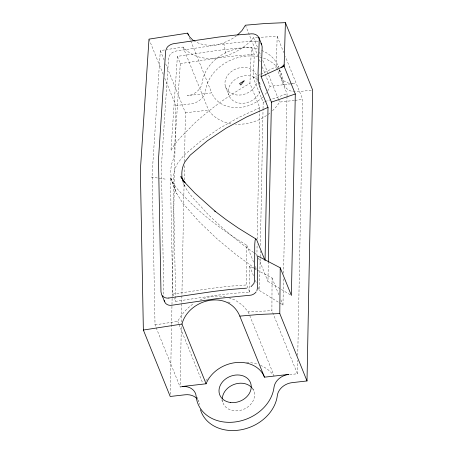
<?xml version="1.0" encoding="UTF-8"?>
<svg xmlns="http://www.w3.org/2000/svg" width="453" height="453" viewBox="0 0 453 453"><rect width="100%" height="100%" fill="white"/><g stroke="black" fill="none" stroke-linecap="round" stroke-linejoin="round"><path stroke-width="0.34" stroke-dasharray="2.27 1.7" d="M289.699 374.625L297.4 373.753L271.902 310.639L272.072 278.017L257.123 270.124M173.539 295.905L172.803 294.093L170.413 177.803L173.261 183.454L177.004 188.573C196.942 211.217 221.075 229.716 246.811 245.294L246.777 284.937L249.682 292.14L233.029 293.346L216.613 295.265L175.73 301.341L174.513 298.323M170.243 394.353L171.585 325.158M171.596 324.45L175.832 105.555L164.779 78.205M181.534 386.896L180.135 387.055L181.342 324.841M181.393 322.015L184.077 183.454M184.144 179.92L184.428 165.073M184.496 161.54L185.441 112.763L165.617 63.692M256.885 256.16L257.117 244.144M257.213 239.195L259.705 110.526M259.716 109.819L259.756 107.701L249.943 83.397L251.37 47.22L233.799 48.516L216.489 50.555L177.4 56.376L170.94 150.747C176.092 140.011 185.923 132.735 193.691 124.031C210.77 108.307 229.716 94.779 249.943 83.397M283.482 278.872L282.978 305.011L259.529 290.616L260.169 257.468M260.181 256.76L260.288 251.121M260.401 245.475L263.034 109.349M263.046 108.641L263.17 102.293L253.295 77.848L254.28 54.417L251.37 47.22M290.197 294.739L267.944 281.443L268.301 263.085M283.589 273.221L287.004 96.597M287.021 95.894L287.06 93.771L276.154 66.778L277.208 36.348L258.442 37.384M297.4 373.753L297.661 360.322M297.757 355.373L302.706 99.456L285.356 56.517M164.462 49.96L160.328 50.606L152.14 174.048L155.022 324.897L180.135 387.055M177.4 56.376L180.328 63.618L173.844 157.95L171.579 163.958L170.571 170.9L171.302 178.335L173.323 185L176.885 193.708L183.046 203.533L199.19 221.732L216.998 238.822L236.223 254.773L253.793 267.536M155.022 324.897L177.746 321.353C181.545 314.088 187.202 307.887 194.009 303.334M257.746 37.418L253.572 37.65C238.085 56.806 201.625 68.182 183.052 47.061L167.214 49.53M236.579 35.736C225.118 44.405 208.165 48.884 195.017 41.455M253.295 77.848L257.1 76.008M257.74 75.696L260.277 74.468M260.911 74.162L276.154 66.778M259.756 107.701L238.884 117.401L219.133 128.516L200.747 141.115L183.98 155.226L177.468 163.482A46.121 37.605 19.6 0 0 176.885 193.708M200.039 300.045C207.819 296.409 216.596 295.113 225.056 296.721M263.17 102.293L264.495 101.817M265.158 101.585L287.06 93.771M172.803 294.093L211.891 288.278L229.201 286.234L246.777 284.937M180.328 63.618L221.211 57.548L237.627 55.623L254.28 54.417M262.661 97.123A31.568 25.476 -22 0 1 211.721 92.876L187.383 95.64A15.034 12.129 -22 0 0 202.202 82.65A40.085 32.35 -22 0 1 258.176 49.252M267.768 90.86A31.568 25.476 -22 0 0 270.096 86.257L291.647 83.811M292.344 83.731L294.433 83.494A15.034 12.129 -22 0 1 290.86 83.522M175.832 105.555L190.713 103.867A15.034 12.129 -22 0 0 205.526 90.877A40.085 32.35 -22 0 1 258.782 56.812M311.285 90.192L297.757 91.727A15.034 12.129 -22 0 1 295.356 91.829M185.441 112.763L208.539 110.141A41.591 33.562 -22 0 0 232.219 123.862M272.44 110.775A41.591 33.562 -22 0 0 279.609 102.078L294.303 100.413M295.005 100.334L302.706 99.456M228.884 297.768L235.084 300.045L242.514 305.197L248.272 311.941L271.902 310.639M255.985 41.053L238.72 42.254L223.221 44.083L176.676 50.923A7.922 5.504 -23.1 0 0 170.085 54.575L168.567 58.069L161.381 166.568L163.85 296.307M151.177 177.066L165.124 179.094M227.91 301.964L231.16 302.932M249.682 292.14L249.648 266.177L253.386 268.148M254.008 268.476L256.5 269.795M253.686 252.502C236.472 240.73 220.804 226.868 205.951 212.276C197.768 202.202 186.681 193.663 182.559 180.906M254.252 252.904L257.661 255.316M254.359 267.95L256.625 269.597L255.333 266.398M277.208 36.348L283.776 52.616M278.159 66.059L278.674 67.321A40.085 32.35 -22 0 0 261.415 50.34M279.699 69.858L281.489 74.286M280.764 76.727L284.088 84.96M253.572 37.65L258.306 49.366M259.359 51.965L260.939 55.872M262.78 60.43L278.289 98.828M278.555 99.473L279.609 102.078M245.43 25.204L257.763 55.73M259.337 59.626L260.39 62.225M262.225 66.772L270.096 86.257M259.269 82.27L260.039 84.167M225.424 86.568L228.754 94.802M189.416 37.684L190.47 40.277M190.73 40.929L211.721 92.876M183.052 47.061L208.539 110.141M272.072 278.017L279.082 295.373M280.9 299.869L282.978 305.011M258.442 257.921L267.944 281.443M246.811 245.294L253.788 262.559M249.648 266.177L253.81 276.466M255.367 280.328L256.409 282.899M258.227 287.4L259.529 290.616M160.328 50.606L164.292 60.419M148.992 39.128L163.199 74.298M248.272 311.941L274.037 375.718M170.413 177.803L173.323 185L175.73 301.341M252.553 387.91L254.088 391.709M221.783 399.812L222.802 402.343M177.746 321.353L178.799 323.952M179.06 324.603L202.712 383.13M196.964 397.122L198.754 401.556M223.754 43.312L226.149 54.813M197.576 399.467A15.034 12.129 -22 0 1 199.462 404.467M259.473 56.959A40.085 32.35 -22 0 1 262.168 57.678M263.47 58.103A40.085 32.35 -22 0 1 278.578 69.043M278.963 69.592A40.085 32.35 -22 0 1 283.38 82.05A15.034 12.129 -22 0 0 294.184 91.755M252.542 388.583A16.535 13.341 -22 0 1 243.176 409.506A16.535 13.341 -22 0 1 222.383 400.276M259.229 82.236A16.535 13.341 -22 0 1 260.509 86.948M259.897 91.268A16.535 13.341 -22 0 1 236.506 102.423A16.535 13.341 -22 0 1 232.525 81.733A16.535 13.341 -22 0 1 257.757 80.124M205.866 380.679A41.591 33.562 -22 0 1 208.488 377.643M246.613 362.275A41.591 33.562 -22 0 1 257.899 364.354M260.452 365.316A41.591 33.562 -22 0 1 273.527 375.288M269.852 113.035A41.591 33.562 -22 0 1 267.649 114.722M266.517 115.515A41.591 33.562 -22 0 1 235.554 124.201M279.399 69.847A40.085 32.35 -22 0 1 280.05 73.816A15.034 12.129 -22 0 0 290.169 83.437M266.664 92.508A31.568 25.476 -22 0 1 264.569 95.136M257.191 79.428A16.535 13.341 -22 0 1 233.018 94.133A16.535 13.341 -22 0 1 232.751 70.589A16.535 13.341 -22 0 1 257.185 78.714M255.979 41.059A7.99 6.246 -11.9 0 1 258.386 41.642M184.535 185.917A36.897 30.085 19.6 0 1 183.08 182.129"/><path stroke-width="0.68" d="M200.469 409.722A40.085 32.35 -22 0 0 241.019 429.795A40.085 32.35 -22 0 0 277.315 395.633A15.034 12.129 -22 0 1 292.128 382.643L307.009 380.956L279.784 313.567L280.22 267.774L257.649 255.962L257.497 287.927L256.891 290.639M280.22 267.774L291.404 295.458L295.299 93.986L284.116 66.302L285.413 22.65L265.288 23.505L245.43 25.204L241.987 30.544L237.61 34.887M256.155 291.879A7.99 6.835 -14.8 0 1 251.07 295.135L218.301 298.425L171.755 305.265A7.922 6.886 -35.6 0 1 165.283 302.983L161.619 294.58L160.979 291.868L158.488 159.405L165.645 50.821L167.157 47.327A7.922 5.504 -23.1 0 1 173.748 43.675L218.652 37.061L234.971 35.13L251.523 33.816C255.022 33.533 259.354 35.662 259.241 39.654L258.057 73.38L258.697 82.633A8.194 1.574 83.5 0 0 259.858 87.231L268.006 107.401L265.045 260.549L256.896 240.379A8.194 1.574 83.5 0 0 255.673 239.088L255.101 240.356L254.745 244.456L254.58 280.701L253.974 283.408L251.036 286.715M268.312 262.378L271.415 102.129L261.121 76.648L262.162 46.88L261.653 44.502L258.731 37.276M307.009 380.956L312.638 90.039L285.413 22.65M206.092 383.793L181.953 324.054C188.646 298.884 228.533 289.031 239.807 316.12L264.473 377.173L288.804 374.41A15.034 12.129 -22 0 0 273.991 387.4A40.085 32.35 -22 0 1 234.478 422.043A40.085 32.35 -22 0 1 196.138 396.233A15.034 12.129 -22 0 0 181.761 386.556L206.092 383.793A31.568 25.476 -22 0 1 235.628 362.61A31.568 25.476 -22 0 1 264.473 377.173M282.559 66.936L284.139 64.847L281.007 67.576L261.121 76.648M268.006 107.401L246.517 117.01L226.194 128.125L207.332 140.815L190.209 155.141L185.005 161.744A36.897 30.085 19.6 0 0 182.718 180.838M281.007 67.576L284.116 66.302M271.415 102.129L295.299 93.986M194.45 41.098L192.74 40.034L189.66 36.869L187.582 33.137L148.992 39.128L140.362 170.192L143.363 330.044L170.203 396.471L185.084 394.784A15.034 12.129 -22 0 1 196.8 398.532M143.363 330.044L181.953 324.054M168.827 298.023L213.731 291.409L230.056 289.473L246.602 288.159M239.807 316.12L259.66 314.422L279.784 313.567M183.873 181.359L184.433 181.863L183.374 180.934L194.688 192.921L215.475 211.585L214.824 211.053L226.217 219.739L238.176 227.995L256.047 239.065M182.604 179.484L185.045 182.836L180.826 176.517L181.568 178.397M260.956 43.448L261.653 44.502M187.582 33.137L188.369 35.085M164.082 300.515L164.547 301.823M222.321 398.855A16.535 13.341 -22 0 1 233.856 384.495A16.535 13.341 -22 0 1 251.811 387.666M168.827 298.029A7.922 6.886 -35.6 0 1 162.355 295.735M244.122 80.872L240.775 84.977L239.58 83.528L244.122 80.872M230.69 402.513A16.535 13.341 -22 0 0 250.764 383.476A16.535 13.341 -22 0 0 223.907 380.39A16.535 13.341 -22 0 0 230.69 402.513"/></g></svg>
